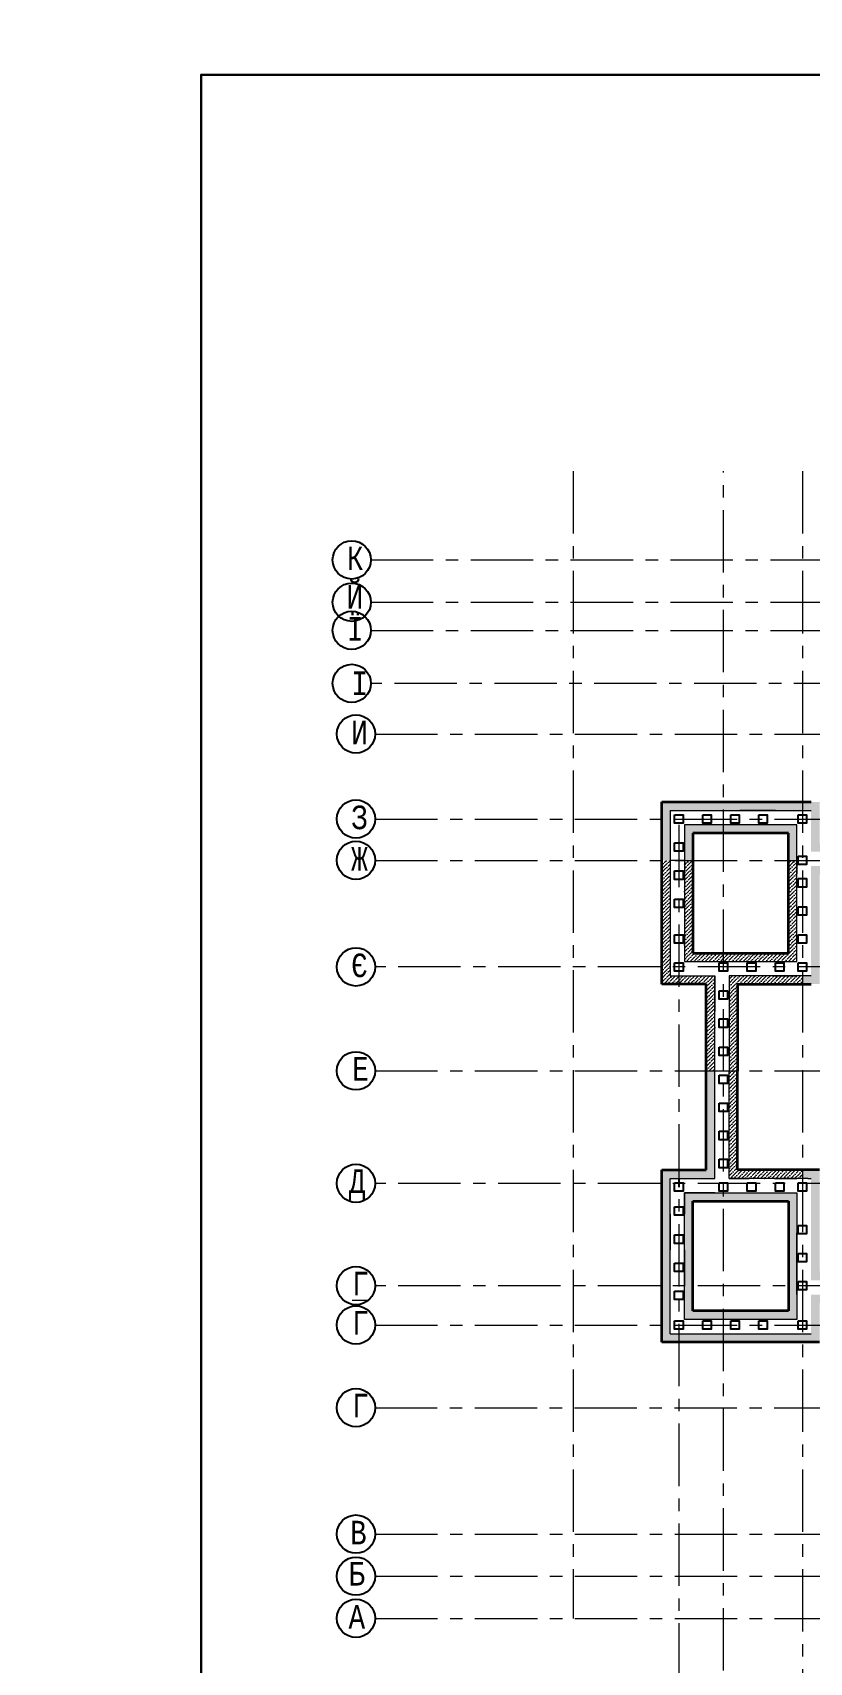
# Model space of a CAD drawing. Header units: millimetres. Extents: x -689206 to 4969298, y -1019800 to 703299.
# Drawn here: x 912339 to 939995, y -371947 to -313889 of the extents above; entities that cross this region are included whole.
import ezdxf

# ---------------------------------------------------------------- set-up
doc = ezdxf.new("R2010")
doc.units = ezdxf.units.MM
doc.linetypes.add('осеваяX2', pattern=[101.6, 63.5, -12.7, 12.7, -12.7])
doc.layers.add('внешняярамка', color=7, linetype='Continuous', lineweight=5, plot=False)
for name, color, linetype, lineweight in [('несущие', 7, 'Continuous', 30), ('РАЗМЕРЫ', 7, 'Continuous', 9), ('стены', 7, 'Continuous', 20), ('Штамп', 7, 'Continuous', 5)]:
    doc.layers.add(name, color=color, linetype=linetype, lineweight=lineweight)
doc.layers.add('сетка', color=104, linetype='Continuous')
doc.styles.add('Аннотативный', font='isocteur.ttf', dxfattribs={"width": 0.7, "height": 250})
pattern_1 = [(45, (-17702.99, -1478.19), (50.513941, 185.2177825), [238.125, -47.625, 0, -47.625])]

msp = doc.modelspace()

# ---------------------------------------------------------------- hatches: boundary and pattern name
at = {"layer": 'РАЗМЕРЫ', "lineweight": 5, "ltscale": 35}
h = msp.add_hatch(dxfattribs=at)
h.set_pattern_fill('ANSI36', color=0, scale=30)
h.set_pattern_definition(pattern_1)
h.paths.add_polyline_path([(935035.7, -342515.8), (935035.7, -341903.3), (934735.7, -341903.3), (934735.7, -343375.9), (935035.7, -343375.9), (935035.7, -343035.1)])
h.paths.add_polyline_path([(935035.7, -341595.8), (936935, -341595.8), (936935, -341295.8), (934735.7, -341295.8), (934735.7, -341595.8), (934735.7, -341903.3), (935035.7, -341903.3)])
h.paths.add_polyline_path([(939745.7, -341295.8), (936935, -341295.8), (936935, -341595.8), (939745.7, -341595.8)])
h.paths.add_polyline_path([(940355.7, -341295.8), (940055.7, -341295.8), (939745.7, -341295.8), (939745.7, -341595.8), (940055.7, -341595.8), (940055.7, -341903.3), (940355.7, -341903.3)])
h.paths.add_polyline_path([(940355.7, -341903.3), (940055.7, -341903.3), (940055.7, -343065.9), (943385, -343065.9), (943385, -342765.9), (940355.7, -342765.9)])
h.paths.add_polyline_path([(940355.7, -343875.9), (943385, -343875.9), (943385, -343575.9), (940055.7, -343575.9), (940055.7, -343858.7), (940055.7, -347105.8), (940055.7, -347173.8), (940355.7, -347173.8)])
h.paths.add_polyline_path([(940355.7, -347173.8), (940055.7, -347173.8), (940055.7, -347485.8), (939745.7, -347485.8), (939745.7, -347785.8), (940055.7, -347785.8), (940355.7, -347785.8)])
h.paths.add_polyline_path([(939545.7, -342305.9), (939545.7, -342105.8), (938785.7, -342105.8), (936935, -342105.8), (936935, -342405.8), (939245.7, -342405.8), (939245.7, -343375.9), (939545.7, -343375.9)])
h.paths.add_polyline_path([(936935, -342105.8), (936245.7, -342105.8), (935545.7, -342105.8), (935545.7, -343035.1), (935545.7, -343375.9), (935845.7, -343375.9), (935845.7, -343035.1), (935845.7, -342405.8), (936935, -342405.8)])
h.paths.add_polyline_path([(943552.2, -343575.9), (943385, -343575.9), (943385, -343875.9), (943447, -343875.9), (945525, -346725.8), (945525, -347173.8), (945825, -347173.8), (945825, -346725.8)])
h.paths.add_polyline_path([(943931.3, -342765.9), (943385, -342765.9), (943385, -343065.9), (943757.9, -343065.9), (943807.2, -343134.2), (943981.5, -343375.9), (944367, -343375.9)])
h.paths.add_polyline_path([(944367, -343375.9), (943981.5, -343375.9), (945998.2, -346170.8), (946042.7, -346093.8), (946163.4, -345884.7), (946162.5, -345286.3), (945969.9, -345620)])
h.paths.add_polyline_path([(947623.8, -344905.5), (947623.8, -343628.2), (947792.9, -343375.9), (947422.4, -343375.9), (947335, -343502.6), (947335, -343938.8), (947335, -344738.8), (946335, -346470.8), (946335, -347173.8), (946635, -347173.8), (946635, -346618.2)])
h.paths.add_polyline_path([(946825, -344207.3), (946159.5, -343442.8), (946160.2, -343892.1), (946525, -344311.2), (946525, -344658.4), (946162.5, -345286.3), (946163.4, -345884.7), (946825, -344738.8)])
h.paths.add_polyline_path([(944819.5, -341903.3), (944429.1, -341903.3), (945710.9, -343375.9), (946101.2, -343375.9)])
h.paths.add_polyline_path([(946159.5, -343442.8), (946101.2, -343375.9), (945710.9, -343375.9), (946160.2, -343892.1)], flags=17)
h.paths.add_polyline_path([(943385, -340255.3), (943385, -340703.7), (944429.1, -341903.3), (944819.5, -341903.3)])
h.paths.add_polyline_path([(943885, -339657.3), (943885, -338875.9), (943585, -338875.9), (943585, -339708.9), (945495.1, -341903.3), (945840, -341903.3)])
h.paths.add_polyline_path([(945840, -341903.3), (945495.1, -341903.3), (946158.3, -342665.2), (946157.6, -342268.2)])
h.paths.add_polyline_path([(943075, -339899.1), (943075, -338875.9), (942815.2, -338875.9), (942815.2, -340049.1), (943385, -340703.7), (943385, -340255.3)])
h = msp.add_hatch(dxfattribs=at)
h.set_pattern_fill('ANSI36', color=0, scale=30)
h.set_pattern_definition(pattern_1)
h.paths.add_polyline_path([(939745.7, -347485.8), (937135, -347485.8), (937135, -350875.9), (937434.6, -350875.9), (937434.6, -347785.8), (939745.7, -347785.8)])
h.paths.add_polyline_path([(936625, -347485.8), (935345.7, -347485.8), (935345.7, -347784.9), (936315.1, -347783.5), (936319.7, -350875.9), (936625, -350875.9)])
h.paths.add_polyline_path([(935345.7, -347485.8), (935035.7, -347485.8), (935035.7, -347173.8), (934735.7, -347173.8), (934735.7, -347785.8), (935345.7, -347784.9)])
h.paths.add_polyline_path([(935035.7, -343375.9), (934735.7, -343375.9), (934735.7, -347173.8), (935035.7, -347173.8)])
h.paths.add_polyline_path([(939545.7, -343375.9), (939245.7, -343375.9), (939245.7, -346675.8), (936935, -346675.8), (936935, -346975.8), (939545.7, -346975.8)])
h.paths.add_polyline_path([(936935, -346675.8), (935845.7, -346675.8), (935845.7, -343375.9), (935545.7, -343375.9), (935545.7, -346975.8), (936935, -346975.8)])
h = msp.add_hatch(dxfattribs=at)
h.set_pattern_fill('ANSI36', color=0, scale=30)
h.set_pattern_definition(pattern_1)
h.paths.add_polyline_path([(937434.6, -350890.9), (937434.6, -350875.9), (937135, -350875.9), (937135, -354705.8), (938748, -354705.8), (939745.7, -354705.8), (939745.7, -354405.8), (937435, -354405.8)])
h.paths.add_polyline_path([(937434.6, -347485.8), (937135, -347485.8), (937135, -350875.9), (937434.6, -350875.9)])
h = msp.add_hatch(dxfattribs=at)
h.set_pattern_fill('ANSI36', color=0, scale=30)
h.set_pattern_definition(pattern_1)
h.paths.add_polyline_path([(935345.7, -354405.8), (935345.7, -354705.8), (936625, -354705.8), (936625, -350875.9), (936319.7, -350875.9), (936325, -354405.8)])
h.paths.add_polyline_path([(935345.7, -354705.8), (935345.7, -354405.8), (934735.7, -354405.8), (934735.7, -354705.8), (934735.7, -354883.8), (935035.7, -354883.8), (935035.7, -354705.8)])
h.paths.add_polyline_path([(934735.7, -358528.6), (935035.7, -358528.6), (935035.7, -354883.8), (934735.7, -354883.8)])
h.paths.add_polyline_path([(935545.7, -355975.8), (935545.7, -358528.6), (935845.7, -358528.6), (935845.7, -355515.8), (936935, -355515.8), (936935, -355215.8), (935545.7, -355215.8)])
h.paths.add_polyline_path([(939245.7, -355515.8), (939245.7, -358528.6), (939545.7, -358528.6), (939545.7, -355215.8), (938748, -355215.8), (936935, -355215.8), (936935, -355515.8)])
h.paths.add_polyline_path([(939545.7, -358528.6), (939245.7, -358528.6), (939245.7, -359427.8), (936935, -359427.8), (936935, -359727.8), (939545.7, -359727.8)])
h.paths.add_polyline_path([(935845.7, -359427.8), (935845.7, -358528.6), (935545.7, -358528.6), (935545.7, -359727.8), (936935, -359727.8), (936935, -359427.8)])
h.paths.add_polyline_path([(935035.7, -358528.6), (934735.7, -358528.6), (934735.7, -359927.8), (935035.7, -359927.8)])
h.paths.add_polyline_path([(935345.7, -360237.8), (935345.7, -360537.8), (936935, -360537.8), (936935, -360237.8)])
h.paths.add_polyline_path([(935035.7, -360237.8), (935035.7, -359927.8), (934735.7, -359927.8), (934735.7, -360537.8), (935035.7, -360537.8), (935345.7, -360537.8), (935345.7, -360237.8)])
h.paths.add_polyline_path([(936935, -360237.8), (936935, -360537.8), (939745.7, -360537.8), (939745.7, -360237.8)])
h.paths.add_polyline_path([(940055.7, -360237.8), (939745.7, -360237.8), (939745.7, -360537.8), (940355.7, -360537.8), (940355.7, -360237.8), (940355.7, -359927.8), (940055.7, -359927.8)])
h.paths.add_polyline_path([(940055.7, -359927.8), (940355.7, -359927.8), (940355.7, -359143), (943385, -359143), (943385, -358843), (940055.7, -358843)])
h.paths.add_polyline_path([(940355.7, -358018.2), (940355.7, -354883.8), (940055.7, -354883.8), (940055.7, -355085.8), (940055.7, -358333), (943385, -358333), (943385, -357863.6), (943247, -358018.2)])
h.paths.add_polyline_path([(939745.7, -354405.8), (939745.7, -354705.8), (939935, -354705.8), (940055.7, -354705.8), (940055.7, -354883.8), (940355.7, -354883.8), (940355.7, -354705.8), (940355.7, -354405.8)])

# ---------------------------------------------------------------- linework, layer by layer
at = {"layer": 'внешняярамка', "lineweight": 5, "ltscale": 50, "const_width": 3}
msp.add_lwpolyline([(912340, -402918.3), (1038238.7, -402918.3), (1038238.7, -313890), (912340, -313890), (912340, -402918.3)], dxfattribs=at)
at = {"layer": 'несущие', "lineweight": 15}
msp.add_line((939545.7, -342105.8), (935545.7, -342105.8), dxfattribs=at)
at = {"layer": 'несущие', "lineweight": 35}
msp.add_line((939245.7, -342405.8), (935845.7, -342405.8), dxfattribs=at)
at = {"layer": 'РАЗМЕРЫ', "linetype": 'осеваяX2', "lineweight": 5, "ltscale": 35}
for p, q in [((936935, -379348.2), (936935, -329510.5)), ((939745.7, -329510.5), (939745.7, -379348.2)), ((924382.3, -332674.4), (991585, -332675.6)), ((991452.3, -337073.8), (924382.3, -337073.8)), ((935345.7, -342105.8), (935345.7, -379348.2)), ((991585, -347173.8), (924532.3, -347173.8)), ((991585, -354883.8), (924532.3, -354883.8)), ((991585, -358528.6), (924532.3, -358528.6))]:
    msp.add_line(p, q, dxfattribs=at)
at = {"layer": 'РАЗМЕРЫ', "lineweight": 35, "ltscale": 35}
for p, q in [((934735.7, -341595.8), (934735.7, -341295.8)), ((934735.7, -341295.8), (940055.7, -341295.8)), ((934735.7, -347785.8), (934735.7, -341595.8)), ((936315.1, -347783.5), (934735.7, -347785.8)), ((936325, -354405.8), (936315.1, -347783.5)), ((937434.6, -347785.8), (940055.7, -347785.8)), ((937435, -354405.8), (937434.6, -350890.9)), ((934735.7, -354705.8), (934735.7, -354405.8)), ((934735.7, -354405.8), (936325, -354405.8)), ((934735.7, -360537.8), (934735.7, -354705.8)), ((940355.7, -354405.8), (937435, -354405.8)), ((935845.7, -359427.8), (935845.7, -355515.8)), ((935845.7, -355515.8), (939245.7, -355515.8)), ((939245.7, -355515.8), (939245.7, -359427.8)), ((939245.7, -359427.8), (935845.7, -359427.8)), ((935035.7, -360537.8), (934735.7, -360537.8)), ((940355.7, -360537.8), (935035.7, -360537.8))]:
    msp.add_line(p, q, dxfattribs=at)
at = {"layer": 'РАЗМЕРЫ', "linetype": 'ByBlock', "lineweight": 13, "ltscale": 35}
for p, q in [((938785.7, -341595.8), (937515.7, -341595.8)), ((937515.7, -342105.8), (936245.7, -342105.8)), ((939245.7, -342405.8), (938785.7, -342405.8)), ((939545.7, -342305.9), (939545.7, -342105.8)), ((939545.7, -343575.9), (939545.7, -342305.9)), ((935545.7, -343375.8), (935035.7, -343375.8)), ((937135, -348755.8), (937135, -350025.8)), ((939935, -354705.8), (940055.7, -354705.8)), ((935674.5, -355215.8), (935545.7, -355215.8)), ((936625, -355215.8), (935674.5, -355215.8)), ((935035.7, -355975.8), (935035.7, -357245.8)), ((935545.7, -357245.8), (935545.7, -358515.8))]:
    msp.add_line(p, q, dxfattribs=at)
at = {"layer": 'РАЗМЕРЫ', "linetype": 'ByBlock', "lineweight": 15, "ltscale": 35}
for p, q in [((939545.7, -342105.8), (938785.7, -342105.8)), ((936625, -347485.8), (936625, -348755.8)), ((935545.7, -355215.8), (935545.7, -355975.8))]:
    msp.add_line(p, q, dxfattribs=at)
at = {"layer": 'РАЗМЕРЫ', "color": 1, "lineweight": 25, "ltscale": 35}
msp.add_line((935345.7, -354705.8), (935345.7, -355015.8), dxfattribs=at)
at = {"layer": 'РАЗМЕРЫ', "linetype": 'ByBlock', "lineweight": 18, "ltscale": 35}
msp.add_line((935035.7, -360237.8), (936305.7, -360237.8), dxfattribs=at)
at = {"layer": 'сетка', "color": 0}
for centre in [(923701.6, -332672.2), (923701.6, -334181.6), (923701.6, -335181.6), (923701.6, -337071.6), (923851.6, -338873.6), (923851.6, -341901.1), (923851.6, -343373.6), (923851.6, -347171.6), (923851.6, -350873.6), (923851.6, -354881.6), (923851.6, -358526.4), (923851.6, -359925.6), (923851.6, -362873.6), (923851.6, -367375.7), (923851.6, -368875.7), (923851.6, -370375.7)]:
    msp.add_circle(centre, 680.7, dxfattribs=at)
at = {"layer": 'стены', "linetype": 'осеваяX2', "lineweight": 5, "ltscale": 35}
for p, q in [((931585, -329510.5), (931585, -370377.9)), ((924382.3, -334183.8), (991585, -334183.8)), ((924382.3, -335183.8), (991585, -335183.8)), ((924532.3, -338875.9), (991585, -338875.9)), ((924532.3, -341903.3), (991585, -341903.3)), ((924532.3, -343375.9), (991585, -343375.9)), ((924532.3, -350875.9), (991585, -350875.9)), ((924532.3, -359927.8), (991585, -359927.8)), ((924522.2, -362875.9), (991574.9, -362875.9)), ((924532.3, -367377.9), (991585, -367377.9)), ((924532.3, -368877.9), (991585, -368877.9)), ((924532.3, -370377.9), (991585, -370377.9))]:
    msp.add_line(p, q, dxfattribs=at)
at = {"layer": 'стены', "lineweight": 15}
for p, q in [((935035.7, -341595.8), (940055.7, -341595.8)), ((935035.7, -341595.8), (935035.7, -343035.1)), ((935035.7, -342515.8), (935035.7, -343035.1)), ((935545.7, -342105.8), (935545.7, -343035.1)), ((939545.7, -346975.8), (939545.7, -342105.8)), ((935035.7, -343035.1), (935035.7, -347485.8)), ((935545.7, -343035.1), (935545.7, -346975.8)), ((935545.7, -346975.8), (939545.7, -346975.8)), ((935035.7, -347485.8), (936625, -347485.8)), ((936625, -354705.8), (936625, -347485.8)), ((940055.7, -347485.8), (937135, -347485.8)), ((937135, -347485.8), (937135, -350905.8)), ((937135, -354705.8), (937135, -350875.9)), ((935035.7, -360237.8), (935035.7, -354705.8)), ((935035.7, -354705.8), (936625, -354705.8)), ((937135, -354705.8), (937848, -354705.8)), ((938748, -354705.8), (937135, -354705.8)), ((939935, -354705.8), (938748, -354705.8)), ((935545.7, -359727.8), (935545.7, -355215.8)), ((935545.7, -355215.8), (938748, -355215.8)), ((938748, -355215.8), (939545.7, -355215.8)), ((939545.7, -355215.8), (939545.7, -359727.8)), ((939545.7, -359727.8), (935545.7, -359727.8)), ((935035.7, -360237.8), (940055.7, -360237.8))]:
    msp.add_line(p, q, dxfattribs=at)
at = {"layer": 'стены', "lineweight": 35}
for p, q in [((935845.7, -342405.8), (935845.7, -343035.1)), ((939245.7, -346675.8), (939245.7, -342405.8)), ((935845.7, -343035.1), (935845.7, -346675.8)), ((935845.7, -346675.8), (939245.7, -346675.8)), ((937434.6, -347785.8), (937434.6, -350890.9))]:
    msp.add_line(p, q, dxfattribs=at)
at = {"layer": 'стены'}
msp.add_line((939545.7, -343348.7), (939545.7, -343858.7), dxfattribs=at)
at = {"layer": 'стены', "lineweight": 13}
for p, q in [((938748, -347485.8), (939545.7, -347485.8)), ((939935, -347485.8), (939545.7, -347485.8)), ((938748, -354705.8), (939545.7, -354705.8)), ((939935, -354705.8), (939545.7, -354705.8)), ((939545.7, -358843), (939545.7, -356640))]:
    msp.add_line(p, q, dxfattribs=at)
at = {"layer": 'стены', "lineweight": 25}
for points in [[(935195.7, -341753.3), (935495.7, -341753.3), (935495.7, -342053.3), (935195.7, -342053.3)], [(936195.7, -341753.3), (936495.7, -341753.3), (936495.7, -342053.3), (936195.7, -342053.3)], [(937195.7, -341753.3), (937495.7, -341753.3), (937495.7, -342053.3), (937195.7, -342053.3)], [(938195.7, -341753.3), (938495.7, -341753.3), (938495.7, -342053.3), (938195.7, -342053.3)], [(939595.7, -341753.3), (939895.7, -341753.3), (939895.7, -342053.3), (939595.7, -342053.3)], [(935195.7, -342753.3), (935495.7, -342753.3), (935495.7, -343053.3), (935195.7, -343053.3)], [(939595.7, -343225.9), (939895.7, -343225.9), (939895.7, -343525.9), (939595.7, -343525.9)], [(935195.7, -343753.3), (935495.7, -343753.3), (935495.7, -344053.3), (935195.7, -344053.3)], [(939595.7, -344025.8), (939895.7, -344025.8), (939895.7, -344325.8), (939595.7, -344325.8)], [(935195.7, -344753.3), (935495.7, -344753.3), (935495.7, -345053.3), (935195.7, -345053.3)], [(939595.7, -345025.8), (939895.7, -345025.8), (939895.7, -345325.8), (939595.7, -345325.8)], [(935195.7, -346025.8), (935495.7, -346025.8), (935495.7, -346325.8), (935195.7, -346325.8)], [(939595.7, -346025.8), (939895.7, -346025.8), (939895.7, -346325.8), (939595.7, -346325.8)], [(935195.7, -347025.8), (935495.7, -347025.8), (935495.7, -347325.8), (935195.7, -347325.8)], [(936785, -347025.8), (937085, -347025.8), (937085, -347325.8), (936785, -347325.8)], [(937785, -347025.8), (938085, -347025.8), (938085, -347325.8), (937785, -347325.8)], [(938785, -347025.8), (939085, -347025.8), (939085, -347325.8), (938785, -347325.8)], [(939595.7, -347025.8), (939895.7, -347025.8), (939895.7, -347325.8), (939595.7, -347325.8)], [(936785, -348025.8), (937085, -348025.8), (937085, -348325.8), (936785, -348325.8)], [(936785, -349025.8), (937085, -349025.8), (937085, -349325.8), (936785, -349325.8)], [(936785, -350025.8), (937085, -350025.8), (937085, -350325.8), (936785, -350325.8)], [(936785, -351025.8), (937085, -351025.8), (937085, -351325.8), (936785, -351325.8)], [(936785, -352025.8), (937085, -352025.8), (937085, -352325.8), (936785, -352325.8)], [(936785, -353025.8), (937085, -353025.8), (937085, -353325.8), (936785, -353325.8)], [(936785, -354025.8), (937085, -354025.8), (937085, -354325.8), (936785, -354325.8)], [(935195.7, -354865.8), (935495.7, -354865.8), (935495.7, -355165.8), (935195.7, -355165.8)], [(936785, -354865.8), (937085, -354865.8), (937085, -355165.8), (936785, -355165.8)], [(937785, -354865.8), (938085, -354865.8), (938085, -355165.8), (937785, -355165.8)], [(938785, -354865.8), (939085, -354865.8), (939085, -355165.8), (938785, -355165.8)], [(939595.7, -354865.8), (939895.7, -354865.8), (939895.7, -355165.8), (939595.7, -355165.8)], [(935195.7, -355720.1), (935495.7, -355720.1), (935495.7, -356020.1), (935195.7, -356020.1)], [(939595.7, -356378.6), (939895.7, -356378.6), (939895.7, -356678.6), (939595.7, -356678.6)], [(935195.7, -356720.1), (935495.7, -356720.1), (935495.7, -357020.1), (935195.7, -357020.1)], [(939595.7, -357378.6), (939895.7, -357378.6), (939895.7, -357678.6), (939595.7, -357678.6)], [(935195.7, -357720.1), (935495.7, -357720.1), (935495.7, -358020.1), (935195.7, -358020.1)], [(935195.7, -358720.1), (935495.7, -358720.1), (935495.7, -359020.1), (935195.7, -359020.1)], [(939595.7, -358378.6), (939895.7, -358378.6), (939895.7, -358678.6), (939595.7, -358678.6)], [(935195.7, -359777.8), (935495.7, -359777.8), (935495.7, -360077.8), (935195.7, -360077.8)], [(936195.7, -359777.8), (936495.7, -359777.8), (936495.7, -360077.8), (936195.7, -360077.8)], [(937195.7, -359777.8), (937495.7, -359777.8), (937495.7, -360077.8), (937195.7, -360077.8)], [(938195.7, -359777.8), (938495.7, -359777.8), (938495.7, -360077.8), (938195.7, -360077.8)], [(939595.7, -359777.8), (939895.7, -359777.8), (939895.7, -360077.8), (939595.7, -360077.8)]]:
    msp.add_lwpolyline(points, close=True, dxfattribs=at)
at = {"layer": 'Штамп', "lineweight": 30}
msp.add_lwpolyline([(918335.2, -401419.5), (1036739.9, -401419.5), (1036739.9, -315388.8), (918335.2, -315388.8)], close=True, dxfattribs=at)

# ---------------------------------------------------------------- texts
at = {"layer": 'РАЗМЕРЫ', "lineweight": 5, "ltscale": 35, "width": 7009.377, "attachment_point": 1, "style": 'Аннотативный'}
for s, insert, char_height in [('К', (923530.6, -332195.5), 841.3), ('Й', (923513, -333564), 841.3), ('Ї', (923530.6, -334704.9), 841.3), ('І', (923689.2, -336647.7), 841.3), ('И', (923680.6, -338396.9), 841.3), ('З', (923680.6, -341424.3), 841.3), ('Ж', (923680.6, -342896.9), 841.3), ('Є', (923680.6, -346694.9), 841.3), ('Е', (923715.9, -350379.3), 841.3), ('Д', (923595.6, -354387.3), 841.3), ('{\\LГ}', (923715.9, -358032), 841.28), ('Г', (923715.9, -359431.3), 841.3), ('Г', (923715.9, -362379.3), 841.3), ('В', (923641.7, -366901.5), 841.3), ('Б', (923586.6, -368366.1), 841.3), ('А', (923586.6, -369906.1), 841.3)]:
    msp.add_mtext(s, dxfattribs=dict(at, insert=insert, char_height=char_height))

doc.saveas('drawing.dxf')
